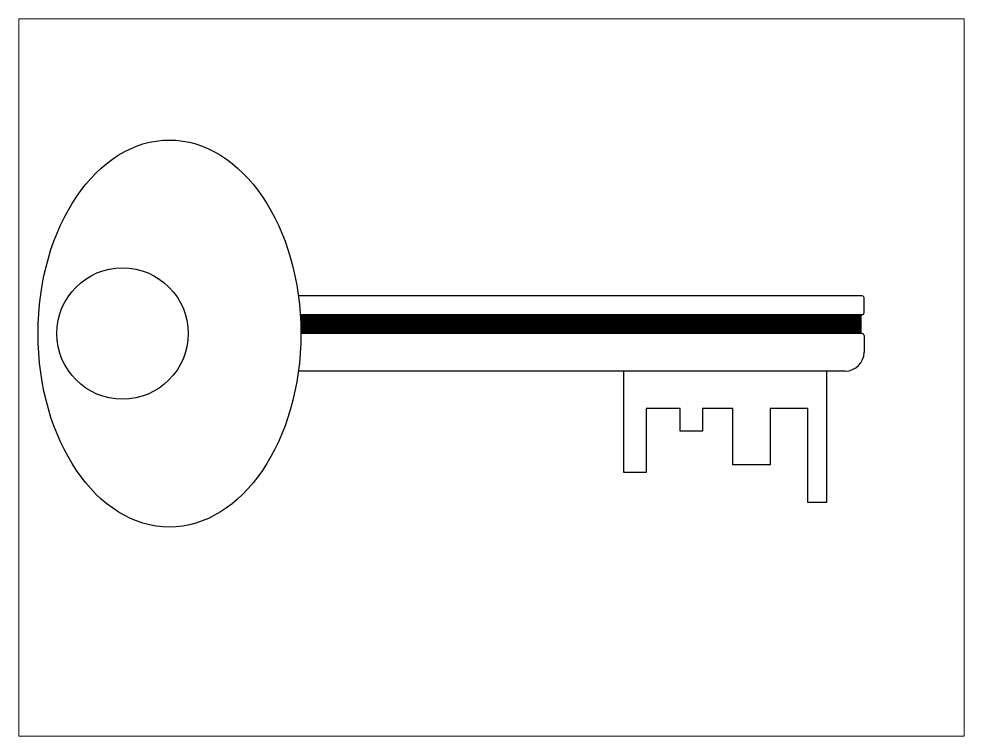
# Paper-space layout 'Layout2' of a CAD drawing. Header units: millimetres. Extents: x 26 to 231, y 20 to 176.
# The model-space entities are those that its viewports show. They can reach past a viewport. Long polylines and large blocks are cut down to what shows.
import ezdxf

# ---------------------------------------------------------------- set-up
doc = ezdxf.new("R2010")
doc.units = ezdxf.units.MM

msp = doc.modelspace()

# ---------------------------------------------------------------- linework, layer by layer
for p, q in [((1589.44, 151.89), (1289.11, 151.89)), ((1590.44, 142.89), (1590.44, 150.89)), ((1589.44, 141.89), (1290.11, 141.89)), ((1588.69, 141.89), (1588.69, 131.89)), ((1589.44, 131.89), (1290.44, 131.89)), ((1590.44, 130.89), (1590.44, 121.89)), ((1580.44, 111.89), (1289.11, 111.89)), ((1462.44, 57.89), (1462.44, 111.89)), ((1580.44, 111.89), (1570.44, 111.89)), ((1570.44, 111.89), (1570.44, 41.89)), ((1492.44, 91.89), (1474.44, 91.89)), ((1474.44, 91.89), (1474.44, 57.89)), ((1492.44, 79.89), (1492.44, 91.89)), ((1520.44, 91.89), (1504.44, 91.89)), ((1504.44, 91.89), (1504.44, 79.89)), ((1520.44, 61.89), (1520.44, 91.89)), ((1560.44, 91.89), (1540.44, 91.89)), ((1540.44, 91.89), (1540.44, 61.89)), ((1560.44, 41.89), (1560.44, 91.89)), ((1504.44, 79.89), (1492.44, 79.89)), ((1540.44, 61.89), (1520.44, 61.89)), ((1474.44, 57.89), (1462.44, 57.89)), ((1570.44, 41.89), (1560.44, 41.89))]:
    msp.add_line(p, q)
at = {"const_width": 10}
msp.add_lwpolyline([(1588.69, 136.89), (1290.35, 137.01)], dxfattribs=at)
msp.add_circle((1195.44, 131.89), 35)
for centre, radius, start, end in [((1589.44, 150.89), 1, 0, 90), ((1589.44, 142.89), 1, 270, 0), ((1589.44, 130.89), 1, 0, 90), ((1580.44, 121.89), 10, 270, 0)]:
    msp.add_arc(centre, radius, start, end)
msp.add_ellipse((1220.44, 131.89), major_axis=(0, -103.08), ratio=0.6791)

psp = doc.layouts.new('Layout2')

# ---------------------------------------------------------------- viewports
at = {"layer": '0', "view_target_point": (1322.37, 223.25)}
psp.add_viewport(center=(128.5, 97.5), size=(205.6, 156), view_center_point=(69.61, -114.78), view_height=382.006, dxfattribs=at)

doc.saveas('drawing.dxf')
